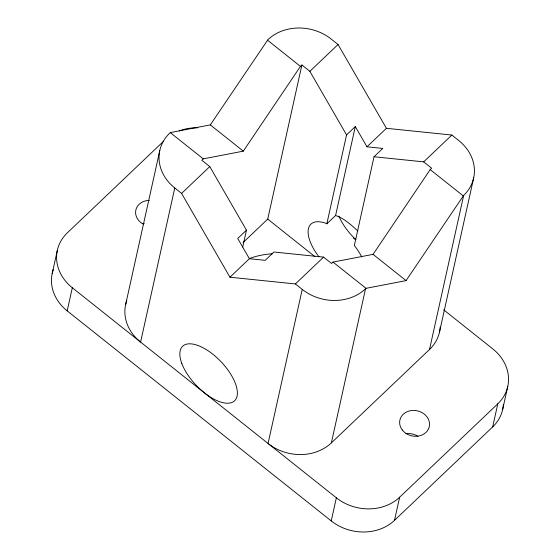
<?xml version="1.0" encoding="UTF-8"?>
<svg xmlns="http://www.w3.org/2000/svg" width="560" height="560" viewBox="0 0 560 560"><rect width="100%" height="100%" fill="white"/><g stroke="black" fill="none" stroke-linecap="round" stroke-linejoin="round"><path stroke-width="0.84" d="M52.206 273.483L57.33 250.369M503.363 404.425A45.185 38.486 12.5 0 1 492.667 426.93L394.52 520.338A45.185 38.486 12.5 0 1 331.226 520.919L67.193 310.877L72.317 287.763A45.185 38.486 12.5 0 1 67.333 232.862L163.576 141.26M125.615 304.689L159.775 150.584M174.769 187.978L181.594 193.41L229.957 277.207L295.407 283.948L302.232 289.38L268.065 443.485A45.185 38.486 12.5 0 0 331.366 442.897L429.513 349.489L463.673 195.384A45.185 38.486 12.5 0 0 458.689 140.476L451.857 135.044L386.414 128.303L338.051 44.513L331.219 39.081A45.185 38.486 12.5 0 0 267.925 39.662L210.308 124.894L170.268 132.608L169.778 133.07A45.185 38.486 12.5 0 0 174.769 187.978L140.602 342.083A45.185 38.486 12.5 0 1 126.763 300.65M242.711 247.093L246.463 230.153L209.776 166.593L201.81 160.251L203.266 158.865L243.313 151.151L300.447 66.381L301.903 64.995L309.869 71.33L346.556 134.897L326.837 223.832L326.354 223.44A37.653 17.122 46.4 0 0 318.955 256.809M243.033 242.613L267.736 219.1L301.903 64.995M326.837 223.832L335.587 215.509L355.299 126.574L366.975 146.804L382.774 148.428L374.031 156.751L354.312 245.686L354.802 246.078A37.653 17.122 46.4 0 1 361.676 256.907M331.366 442.897L365.526 288.792L366.016 288.33L406.063 280.616L463.673 195.384M331.226 520.919L336.35 497.805L72.317 287.763M394.52 520.338L399.644 497.217L497.798 403.809A45.185 38.486 12.5 0 0 492.807 348.908L443.639 309.792M439.516 331.982L473.676 177.87M492.667 426.93L497.798 403.809M502.67 409.416L507.794 386.302M229.957 277.207L249.396 258.706L265.195 260.337L273.938 252.014L323.582 257.124L331.548 263.466L333.011 262.073L373.058 254.359L430.185 169.589L431.641 168.203L423.675 161.868L374.031 156.751M181.594 193.41L209.776 166.593M309.869 71.33L338.051 44.513M246.463 230.153L237.72 238.476L249.396 258.706M346.556 134.897L355.299 126.574M366.975 146.804L386.414 128.303M295.407 283.948L323.582 257.124M423.675 161.868L451.857 135.044M335.587 215.509C344.309 218.393 351.078 224.931 357.798 230.916M267.442 40.124L300.447 66.381M430.185 169.589L463.19 195.846M353.332 237.951L355.362 239.568M210.308 124.894L243.313 151.151M373.058 254.359L406.063 280.616M170.268 132.608L203.266 158.865M333.011 262.073L366.016 288.33M267.736 219.1L314.853 256.585M365.526 288.792A45.185 38.486 12.5 0 1 302.232 289.38M440.202 326.984A45.185 38.486 12.5 0 1 429.513 349.489M355.908 239.659A37.653 17.122 46.4 0 1 338.87 216.125M399.644 497.217A45.185 38.486 12.5 0 1 336.35 497.805M179.235 130.9A45.185 38.486 12.5 0 1 197.764 127.799M143.409 224.245A15.064 12.831 12.5 0 1 135.905 209.776A15.064 12.831 12.5 0 1 149.373 200.375M67.193 310.877A45.185 38.486 12.5 0 1 53.354 269.451M405.958 433.713A15.064 12.831 12.5 0 1 417.928 436.331M142.695 223.573A15.064 12.831 12.5 0 1 144.242 223.489M249.382 258.517A75.313 64.148 12.5 0 1 272.468 253.771M181.832 363.552A37.653 17.122 46.4 0 0 231.112 402.752A37.653 17.122 46.4 0 0 212.877 354.256A37.653 17.122 46.4 0 0 181.832 363.552M402.248 429.947A15.064 12.831 12.5 0 0 428.085 429.709A15.064 12.831 12.5 0 0 413.406 410.417A15.064 12.831 12.5 0 0 402.248 429.947"/></g></svg>
